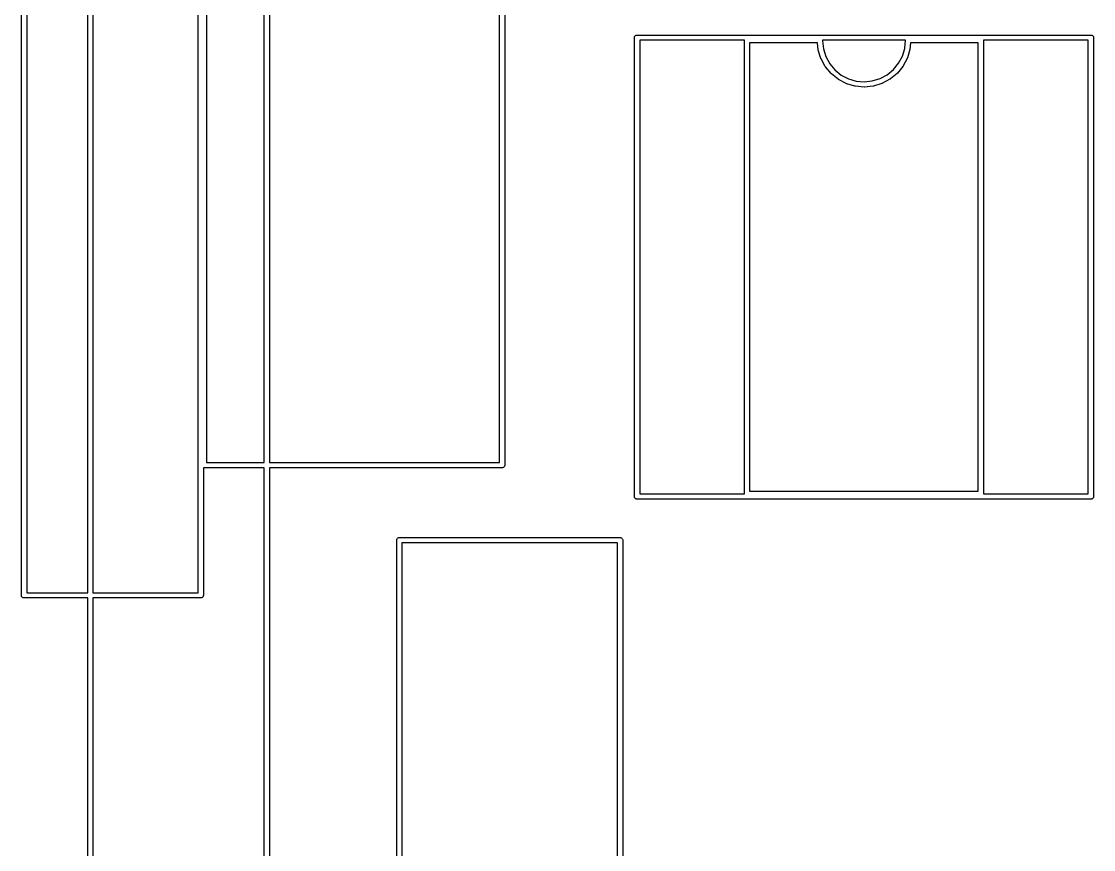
# Model space of a CAD drawing. Extents: x 0.8 to 4.32, y -4.33 to -0.8.
# Drawn here: x 0.874 to 1.83, y -3.219 to -2.48 of the extents above; entities that cross this region are included whole.
import ezdxf

# ---------------------------------------------------------------- set-up
doc = ezdxf.new("R2010")
doc.units = 0
doc.header["$MEASUREMENT"] = 0
doc.layers.add('BLACK', color=7, linetype='CONTINUOUS')

msp = doc.modelspace()

# ---------------------------------------------------------------- linework, layer by layer
at = {"layer": 'BLACK', "linetype": 'CONTINUOUS'}
for p, q in [((0.873622, -2.99201), (0.873622, -2.1261)), ((0.878346, -2.12835), (0.878346, -2.98976)), ((0.932677, -2.98976), (0.932677, -2.12835)), ((0.937402, -2.12835), (0.937402, -2.98976)), ((1.0311, -2.98976), (1.0311, -2.12835)), ((1.03861, -2.25235), (1.03861, -2.87363)), ((1.09016, -2.87363), (1.09016, -2.25235)), ((1.09488, -2.25235), (1.09488, -2.87363)), ((1.29988, -2.87363), (1.29988, -2.25235)), ((1.30461, -2.25011), (1.30461, -2.87588)), ((1.42028, -2.49449), (1.42033, -2.49403)), ((1.42029, -2.4946), (1.42028, -2.49449)), ((1.42029, -2.90382), (1.42029, -2.4946)), ((1.42033, -2.49403), (1.42046, -2.49358)), ((1.42046, -2.49358), (1.42068, -2.49317)), ((1.42068, -2.49317), (1.42098, -2.49281)), ((1.42098, -2.49281), (1.42133, -2.49251)), ((1.42133, -2.49251), (1.42175, -2.4923)), ((1.42175, -2.4923), (1.42219, -2.49216)), ((1.42219, -2.49216), (1.42254, -2.49213)), ((1.42254, -2.49213), (1.42265, -2.49211)), ((1.42265, -2.49211), (1.42277, -2.49213)), ((1.42277, -2.49213), (1.82726, -2.49213)), ((1.82726, -2.49213), (1.82738, -2.49211)), ((1.82738, -2.49211), (1.82749, -2.49213)), ((1.82749, -2.49213), (1.82784, -2.49216)), ((1.82784, -2.49216), (1.82829, -2.4923)), ((1.82829, -2.4923), (1.8287, -2.49251)), ((1.8287, -2.49251), (1.82906, -2.49281)), ((1.82906, -2.49281), (1.82935, -2.49317)), ((1.82935, -2.49317), (1.82957, -2.49358)), ((1.82957, -2.49358), (1.82971, -2.49403)), ((1.82971, -2.49403), (1.82975, -2.49449)), ((1.82975, -2.49449), (1.82974, -2.4946)), ((1.82974, -2.4946), (1.82974, -2.90382)), ((1.51831, -2.49685), (1.42502, -2.49685)), ((1.42502, -2.49685), (1.42502, -2.90157)), ((1.51832, -2.49697), (1.51831, -2.49685)), ((1.51832, -2.90146), (1.51832, -2.49697)), ((1.52305, -2.49921), (1.52305, -2.89921)), ((1.58348, -2.49921), (1.52305, -2.49921)), ((1.58416, -2.5053), (1.58348, -2.49921)), ((1.58802, -2.49685), (1.58801, -2.49696)), ((1.58801, -2.49696), (1.58801, -2.49726)), ((1.58801, -2.49726), (1.58883, -2.50454)), ((1.66201, -2.49685), (1.58802, -2.49685)), ((1.58883, -2.50454), (1.59101, -2.51142)), ((1.65922, -2.51095), (1.66131, -2.50404)), ((1.66131, -2.50404), (1.66201, -2.49685)), ((1.66201, -2.49685), (1.66201, -2.49685)), ((1.66594, -2.50497), (1.6659, -2.50518)), ((1.66598, -2.50476), (1.66594, -2.50497)), ((1.66599, -2.50473), (1.66598, -2.50476)), ((1.66653, -2.49921), (1.66599, -2.50473)), ((1.72698, -2.49921), (1.66653, -2.49921)), ((1.72698, -2.89921), (1.72698, -2.49921)), ((1.73172, -2.49685), (1.73171, -2.49697)), ((1.73171, -2.49697), (1.73171, -2.90146)), ((1.82502, -2.49685), (1.73172, -2.49685)), ((1.82502, -2.90157), (1.82502, -2.49685)), ((1.5842, -2.50551), (1.58416, -2.5053)), ((1.58424, -2.50572), (1.5842, -2.50551)), ((1.58425, -2.50575), (1.58424, -2.50572)), ((1.58658, -2.51307), (1.58425, -2.50575)), ((1.58666, -2.51327), (1.58658, -2.51307)), ((1.58674, -2.51347), (1.58666, -2.51327)), ((1.58676, -2.5135), (1.58674, -2.51347)), ((1.59046, -2.52023), (1.58676, -2.5135)), ((1.59101, -2.51142), (1.59449, -2.51775)), ((1.65583, -2.51732), (1.65922, -2.51095)), ((1.6635, -2.51296), (1.65989, -2.51975)), ((1.66358, -2.51276), (1.6635, -2.51296)), ((1.66367, -2.51257), (1.66358, -2.51276)), ((1.66368, -2.51254), (1.66367, -2.51257)), ((1.6659, -2.50518), (1.66368, -2.51254)), ((1.59058, -2.52041), (1.59046, -2.52023)), ((1.5907, -2.52059), (1.59058, -2.52041)), ((1.59072, -2.52061), (1.5907, -2.52059)), ((1.59566, -2.5265), (1.59072, -2.52061)), ((1.59449, -2.51775), (1.59913, -2.52328)), ((1.59913, -2.52328), (1.60476, -2.52781)), ((1.6457, -2.52752), (1.65127, -2.52292)), ((1.65127, -2.52292), (1.65583, -2.51732)), ((1.65964, -2.52013), (1.65478, -2.52608)), ((1.65976, -2.51995), (1.65964, -2.52013)), ((1.65988, -2.51978), (1.65976, -2.51995)), ((1.65989, -2.51975), (1.65988, -2.51978)), ((1.59581, -2.52665), (1.59566, -2.5265)), ((1.59596, -2.5268), (1.59581, -2.52665)), ((1.59599, -2.52682), (1.59596, -2.5268)), ((1.60198, -2.53163), (1.59599, -2.52682)), ((1.60216, -2.53175), (1.60198, -2.53163)), ((1.60233, -2.53187), (1.60216, -2.53175)), ((1.60236, -2.53189), (1.60233, -2.53187)), ((1.60917, -2.53545), (1.60236, -2.53189)), ((1.60476, -2.52781), (1.61116, -2.53115)), ((1.61116, -2.53115), (1.61808, -2.53319)), ((1.61808, -2.53319), (1.62527, -2.53385)), ((1.62527, -2.53385), (1.63245, -2.53309)), ((1.63245, -2.53309), (1.63935, -2.53096)), ((1.63935, -2.53096), (1.6457, -2.52752)), ((1.64815, -2.53157), (1.6414, -2.53522)), ((1.64833, -2.53145), (1.64815, -2.53157)), ((1.64851, -2.53133), (1.64833, -2.53145)), ((1.64854, -2.53131), (1.64851, -2.53133)), ((1.65446, -2.52641), (1.64854, -2.53131)), ((1.65461, -2.52626), (1.65446, -2.52641)), ((1.65476, -2.52611), (1.65461, -2.52626)), ((1.65478, -2.52608), (1.65476, -2.52611)), ((1.60937, -2.53553), (1.60917, -2.53545)), ((1.60957, -2.53561), (1.60937, -2.53553)), ((1.6096, -2.53562), (1.60957, -2.53561)), ((1.61697, -2.53779), (1.6096, -2.53562)), ((1.61718, -2.53783), (1.61697, -2.53779)), ((1.61739, -2.53787), (1.61718, -2.53783)), ((1.61742, -2.53788), (1.61739, -2.53787)), ((1.62508, -2.53857), (1.61742, -2.53788)), ((1.62529, -2.53857), (1.62508, -2.53857)), ((1.6255, -2.53857), (1.62529, -2.53857)), ((1.62554, -2.53857), (1.6255, -2.53857)), ((1.63318, -2.53777), (1.62554, -2.53857)), ((1.63339, -2.53772), (1.63318, -2.53777)), ((1.6336, -2.53768), (1.63339, -2.53772)), ((1.63363, -2.53767), (1.6336, -2.53768)), ((1.64097, -2.5354), (1.63363, -2.53767)), ((1.64117, -2.53532), (1.64097, -2.5354)), ((1.64137, -2.53524), (1.64117, -2.53532)), ((1.6414, -2.53522), (1.64137, -2.53524)), ((1.03861, -2.87363), (1.09016, -2.87363)), ((1.09488, -2.87363), (1.29988, -2.87363)), ((1.30356, -2.87797), (1.30315, -2.87819)), ((1.30392, -2.87767), (1.30356, -2.87797)), ((1.30422, -2.87731), (1.30392, -2.87767)), ((1.30444, -2.8769), (1.30422, -2.87731)), ((1.30457, -2.87646), (1.30444, -2.8769)), ((1.30462, -2.87599), (1.30457, -2.87646)), ((1.30461, -2.87588), (1.30462, -2.87599)), ((1.03613, -2.87835), (1.03583, -2.87832)), ((1.03583, -2.87832), (1.03583, -2.99201)), ((1.03624, -2.87837), (1.03613, -2.87835)), ((1.03613, -2.87835), (1.03613, -2.87835)), ((1.03636, -2.87835), (1.03624, -2.87837)), ((1.09016, -2.87835), (1.03636, -2.87835)), ((1.09016, -3.64921), (1.09016, -2.87835)), ((1.30213, -2.87835), (1.09488, -2.87835)), ((1.09488, -2.87835), (1.09488, -3.65146)), ((1.30224, -2.87837), (1.30213, -2.87835)), ((1.30236, -2.87835), (1.30224, -2.87837)), ((1.30271, -2.87832), (1.30236, -2.87835)), ((1.30236, -2.87835), (1.30236, -2.87835)), ((1.30315, -2.87819), (1.30271, -2.87832)), ((1.42028, -2.90394), (1.42029, -2.90382)), ((1.42033, -2.9044), (1.42028, -2.90394)), ((1.42046, -2.90485), (1.42033, -2.9044)), ((1.42068, -2.90526), (1.42046, -2.90485)), ((1.42098, -2.90562), (1.42068, -2.90526)), ((1.42133, -2.90591), (1.42098, -2.90562)), ((1.42175, -2.90613), (1.42133, -2.90591)), ((1.42219, -2.90627), (1.42175, -2.90613)), ((1.42254, -2.9063), (1.42219, -2.90627)), ((1.42265, -2.90631), (1.42254, -2.9063)), ((1.42254, -2.9063), (1.42254, -2.9063)), ((1.42277, -2.9063), (1.42265, -2.90631)), ((1.82726, -2.9063), (1.42277, -2.9063)), ((1.42502, -2.90157), (1.51831, -2.90157)), ((1.51831, -2.90157), (1.51832, -2.90146)), ((1.52305, -2.89921), (1.72698, -2.89921)), ((1.73171, -2.90146), (1.73172, -2.90157)), ((1.73172, -2.90157), (1.82502, -2.90157)), ((1.82738, -2.90631), (1.82726, -2.9063)), ((1.82749, -2.9063), (1.82738, -2.90631)), ((1.82784, -2.90627), (1.82749, -2.9063)), ((1.82749, -2.9063), (1.82749, -2.9063)), ((1.82829, -2.90613), (1.82784, -2.90627)), ((1.8287, -2.90591), (1.82829, -2.90613)), ((1.82906, -2.90562), (1.8287, -2.90591)), ((1.82935, -2.90526), (1.82906, -2.90562)), ((1.82957, -2.90485), (1.82935, -2.90526)), ((1.82971, -2.9044), (1.82957, -2.90485)), ((1.82975, -2.90394), (1.82971, -2.9044)), ((1.82974, -2.90382), (1.82975, -2.90394)), ((1.20826, -2.94291), (1.2083, -2.94245)), ((1.20827, -2.94303), (1.20826, -2.94291)), ((1.20827, -3.37587), (1.20827, -2.94303)), ((1.2083, -2.94245), (1.20844, -2.94201)), ((1.20844, -2.94201), (1.20866, -2.94159)), ((1.20866, -2.94159), (1.20895, -2.94123)), ((1.20895, -2.94123), (1.20931, -2.94094)), ((1.20931, -2.94094), (1.20972, -2.94072)), ((1.20972, -2.94072), (1.21017, -2.94059)), ((1.21017, -2.94059), (1.21051, -2.94055)), ((1.21051, -2.94055), (1.21063, -2.94054)), ((1.21051, -2.94055), (1.21051, -2.94055)), ((1.21063, -2.94054), (1.21075, -2.94055)), ((1.21075, -2.94055), (1.40736, -2.94055)), ((1.40736, -2.94055), (1.40748, -2.94054)), ((1.40748, -2.94054), (1.4076, -2.94055)), ((1.4076, -2.94055), (1.4076, -2.94055)), ((1.4076, -2.94055), (1.40794, -2.94059)), ((1.40794, -2.94059), (1.40839, -2.94072)), ((1.40839, -2.94072), (1.40857, -2.94082)), ((1.40857, -2.94082), (1.4088, -2.94094)), ((1.4088, -2.94094), (1.40916, -2.94123)), ((1.40916, -2.94123), (1.40945, -2.94159)), ((1.40945, -2.94159), (1.40967, -2.94201)), ((1.40967, -2.94201), (1.40981, -2.94245)), ((1.40981, -2.94245), (1.40982, -2.94259)), ((1.40982, -2.94259), (1.40985, -2.94291)), ((1.40985, -2.94291), (1.40984, -2.94303)), ((1.40984, -2.94303), (1.40984, -3.37587)), ((1.21299, -2.94528), (1.21299, -3.37362)), ((1.40512, -2.94528), (1.21299, -2.94528)), ((1.40512, -3.37362), (1.40512, -2.94528)), ((0.873611, -2.99213), (0.873622, -2.99201)), ((0.873656, -2.99259), (0.873611, -2.99213)), ((0.873791, -2.99303), (0.873656, -2.99259)), ((0.878346, -2.98976), (0.932677, -2.98976)), ((0.937402, -2.98976), (1.0311, -2.98976)), ((1.03579, -2.99259), (1.03566, -2.99303)), ((1.03584, -2.99213), (1.03579, -2.99259)), ((1.03583, -2.99201), (1.03584, -2.99213)), ((0.874011, -2.99344), (0.873791, -2.99303)), ((0.874306, -2.9938), (0.874011, -2.99344)), ((0.874666, -2.9941), (0.874306, -2.9938)), ((0.875076, -2.99432), (0.874666, -2.9941)), ((0.875521, -2.99445), (0.875076, -2.99432)), ((0.875868, -2.99449), (0.875521, -2.99445)), ((0.875984, -2.9945), (0.875868, -2.99449)), ((0.875868, -2.99449), (0.875868, -2.99449)), ((0.8761, -2.99449), (0.875984, -2.9945)), ((0.932677, -2.99449), (0.8761, -2.99449)), ((0.932677, -3.65146), (0.932677, -2.99449)), ((1.03335, -2.99449), (0.937402, -2.99449)), ((0.937402, -2.99449), (0.937402, -3.64921)), ((1.03346, -2.9945), (1.03335, -2.99449)), ((1.03358, -2.99449), (1.03346, -2.9945)), ((1.03393, -2.99445), (1.03358, -2.99449)), ((1.03358, -2.99449), (1.03358, -2.99449)), ((1.03437, -2.99432), (1.03393, -2.99445)), ((1.03478, -2.9941), (1.03437, -2.99432)), ((1.03514, -2.9938), (1.03478, -2.9941)), ((1.03544, -2.99344), (1.03514, -2.9938)), ((1.03566, -2.99303), (1.03544, -2.99344))]:
    msp.add_line(p, q, dxfattribs=at)

doc.saveas('drawing.dxf')
